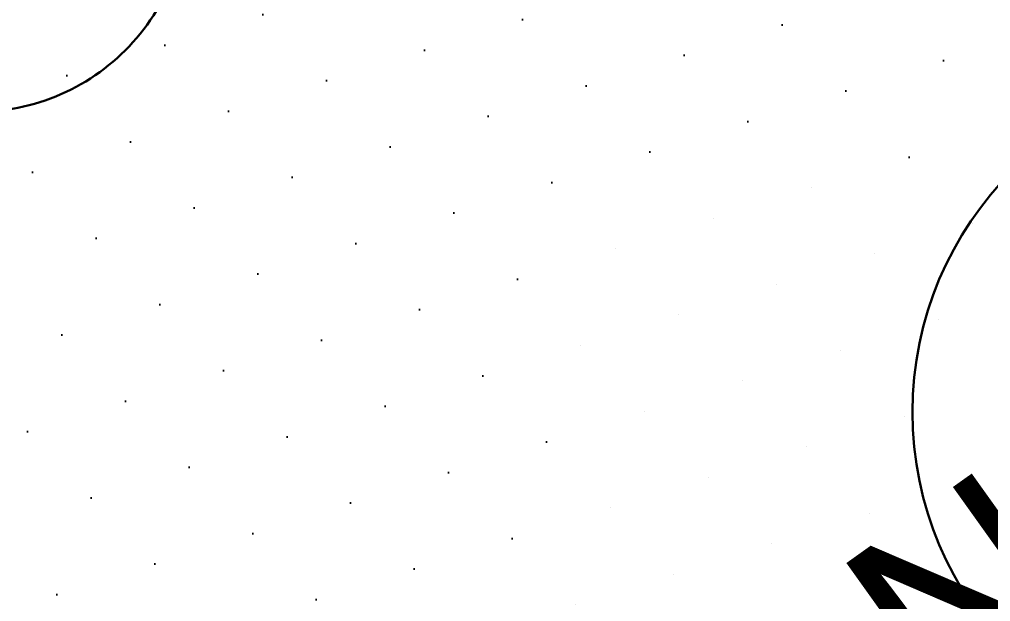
# Model space of a CAD drawing. Header units: millimetres. Extents: x 460 to 723, y 360 to 962.
# Drawn here: x 586.14 to 601.73, y 650.76 to 660.12 of the extents above; entities that cross this region are included whole.
import ezdxf

# ---------------------------------------------------------------- set-up
doc = ezdxf.new("R2010")
doc.units = ezdxf.units.MM
for name, color, linetype in [('00_Lotes', 224, 'Continuous'), ('00_Parque-Hatch', 94, 'Continuous'), ('0_TEXTOS_GENERALES', 5, 'Continuous')]:
    doc.layers.add(name, color=color, linetype=linetype)
doc.layers.add('00_Pistas y Veredas', color=7, linetype='Continuous', lineweight=30)
doc.styles.get("Standard").update_dxf_attribs({"font": 'arial.ttf'})

# ---------------------------------------------------------------- blocks, each defined once
blk = doc.blocks.new('Cancha Boulevard')
at = {"layer": '00_Parque-Hatch'}
h = blk.add_hatch(dxfattribs=at)
h.set_pattern_fill('DOTS', color=112, scale=0.5, angle=16.392597834)
h.paths.add_polyline_path([(373652.3303, 8487761.1964), (373676.4203, 8487761.1964), (373676.4203, 8487777.1564), (373652.3303, 8487777.1564)])
at = {"layer": '00_Pistas y Veredas', "color": 251, "true_color": 0x636466}
blk.add_circle((373664.3753, 8487769.1764), 2.9541, dxfattribs=at)
blk.add_arc((373676.1599, 8487767.5304), 1.8201, 179.90549, 277.8644, dxfattribs=at)

msp = doc.modelspace()

# ---------------------------------------------------------------- block references
at = {"layer": '00_Lotes', "lineweight": 5, "xscale": -1.85695973217774, "yscale": 1.856959732177738, "zscale": 1.856959732177739, "rotation": 330.2598842458334}
msp.add_blockref('Cancha Boulevard', (-7215637.739, -14028974.217, -8.17), dxfattribs=at)

# ---------------------------------------------------------------- texts
at = {"layer": '0_TEXTOS_GENERALES', "insert": (594.116, 647.596, -8.17), "char_height": 3.17039, "attachment_point": 1, "rotation": 35.5252}
msp.add_mtext_dynamic_manual_height_columns('CANCHA GRASS SINTETICO', width=35.66698, gutter_width=18.486, heights=[20.001], dxfattribs=at)

doc.saveas('drawing.dxf')
